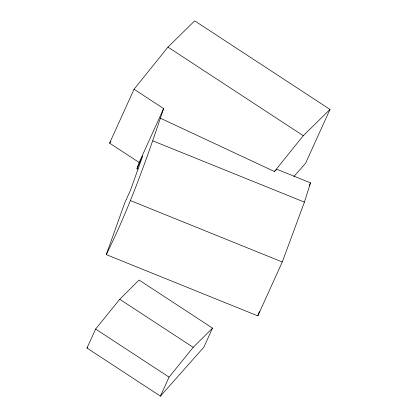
<?xml version="1.0" encoding="UTF-8"?>
<svg xmlns="http://www.w3.org/2000/svg" width="417" height="417" viewBox="0 0 417 417"><rect width="100%" height="100%" fill="white"/><g stroke="black" fill="none" stroke-linecap="round" stroke-linejoin="round"><path stroke-width="0.63" d="M160.092 118.063L274.433 171.517L276.93 169.281L310.519 182.855L304.41 202.125L282.278 261.97L257.826 315.877L106.278 254.615C129.546 207.635 147.05 158.215 163.615 108.587L134.05 89.228L167.968 47.111L194.692 20.85L330.003 109.436L305.552 163.344L293.902 176.48M106.278 254.615L124.813 202.693L130.563 190.006L142.718 155.958L136.964 168.645L138.168 169.13M136.964 168.645L139.163 162.489L163.615 108.587M257.826 315.877L259.358 311.582M139.163 162.489L109.598 143.135L134.05 89.228M86.997 348.075L95.623 329.049L119.752 299.265L139.085 280.047L212.514 328.122L203.887 347.147L160.425 396.15L86.997 348.075L87.857 347.106M160.425 396.15L169.057 377.124L193.186 347.34L212.514 328.122M309.185 185.8L310.519 182.855M274.433 171.517L303.279 135.697L330.003 109.436M109.598 143.135L110.886 141.681M152.857 140.863L304.41 202.125M130.73 200.707L282.278 261.97M167.968 47.111L303.279 135.697M119.752 299.265L193.186 347.34M95.623 329.049L169.057 377.124"/></g></svg>
